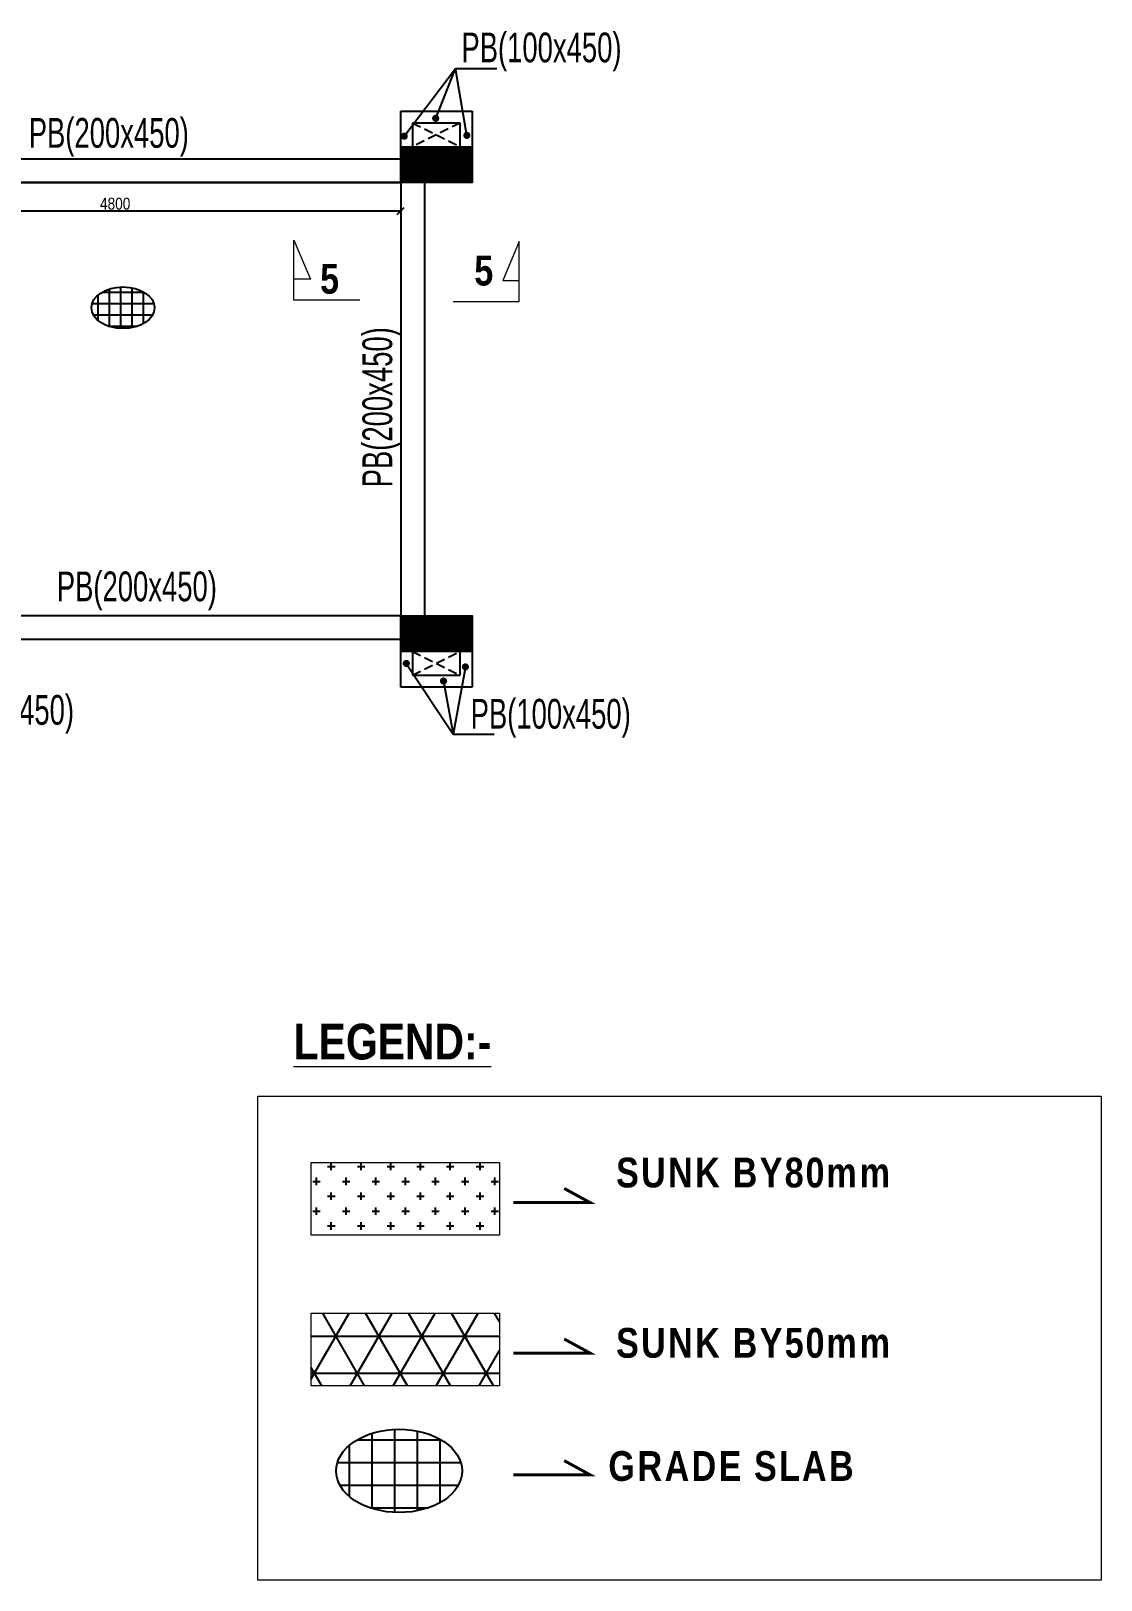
# Model space of a CAD drawing. Header units: millimetres. Extents: x -20 to 26267, y 2128 to 24672.
# Drawn here: x 17272 to 26267, y 6004 to 19021 of the extents above; entities that cross this region are included whole.
import ezdxf

# ---------------------------------------------------------------- set-up
doc = ezdxf.new("R2010")
doc.units = ezdxf.units.MM
for name, pattern in [('CENTER', [50.8, 31.75, -6.35, 6.35, -6.35]), ('CONTINU', [0]), ('HIDDEN', [0.375, 0.25, -0.125])]:
    doc.linetypes.add(name, pattern=pattern)
for name, color, linetype in [('A-WALL-PATT', 7, 'Continuous'), ('beam', 4, 'Continuous'), ('BEAM-1', 7, 'CONTINU'), ('column', 5, 'Continuous'), ('DIM', 8, 'Continuous'), ('sub title', 22, 'Continuous')]:
    doc.layers.add(name, color=color, linetype=linetype)
for name, color, linetype, lineweight in [('Column outline', 5, 'Continuous', 0), ('S - BEAM TXT', 30, 'Continuous', 13), ('SEC TEXT', 50, 'Continuous', 5), ('section symb', 5, 'Continuous', 0)]:
    doc.layers.add(name, color=color, linetype=linetype, lineweight=lineweight)
doc.styles.add('GFC', font='ARIALN.TTF')
doc.styles.add('S - GRID TXT', font='ARIALNB.TTF')
doc.styles.add('sd', font='ARIALNB.TTF')
doc.dimstyles.new('GFC- 50', dxfattribs={"dimscale": 100, "dimtxt": 1, "dimasz": 0.6, "dimexe": 0.2, "dimexo": 0, "dimgap": 0.1, "dimtad": 1, "dimdec": 0, "dimzin": 1, "dimdsep": 46, "dimtxsty": 'GFC', "dimblk": 'OBLIQUE', "dimcen": 0, "dimclrd": 8, "dimclre": 8, "dimclrt": 6, "dimazin": 2, "dimtfac": 1, "dimtdec": 0, "dimtmove": 1, "dimatfit": 3, "dimfxl": 1, "dimtolj": 1, "dimlwd": -1, "dimlwe": 9, "dimarcsym": 0})

# ---------------------------------------------------------------- blocks, each defined once
blk = doc.blocks.new('_OBLIQUE')
at = {"color": 0, "linetype": 'ByBlock'}
blk.add_line((-0.5, -0.5), (0.5, 0.5), dxfattribs=at)
blk = doc.blocks.new('*D107')
at = {"color": 8, "linetype": 'CENTER', "lineweight": 9, "transparency": 16777216}
for p, q in [((15580, 17748), (15580, 17488)), ((20380, 17748), (20380, 17488))]:
    blk.add_line(p, q, dxfattribs=at)
at = {"color": 8, "transparency": 16777216}
blk.add_line((15580, 17508), (20380, 17508), dxfattribs=at)
at = {"color": 8, "transparency": 16777216, "xscale": 60, "yscale": 60, "zscale": 60, "rotation": 180}
blk.add_blockref('_OBLIQUE', (15580, 17508), dxfattribs=at)
at = {"color": 8, "transparency": 16777216, "xscale": 60, "yscale": 60, "zscale": 60}
blk.add_blockref('_OBLIQUE', (20380, 17508), dxfattribs=at)
at = {"color": 6, "transparency": 16777216, "insert": (17980, 17569), "char_height": 100, "attachment_point": 5, "style": 'GFC'}
blk.add_mtext('\\A1;4800', dxfattribs=at)

msp = doc.modelspace()

# ---------------------------------------------------------------- hatches: boundary and pattern name
at = {"layer": 'A-WALL-PATT'}
h = msp.add_hatch(dxfattribs=at)
h.set_pattern_fill('ANSI31', color=8)
h.set_pattern_definition([(45, (-17600.62121, 29221.74974), (-0.08838834765, 0.08838834765), [])])
h.paths.add_polyline_path([(20380.1, 18048.1), (20380.1, 17748.1), (20980.1, 17748.1), (20980.1, 18048.1)])
h = msp.add_hatch(dxfattribs=at)
h.set_pattern_fill('ANSI31', color=8)
h.set_pattern_definition([(45, (-17600.62121, 28980.9644), (-0.08838834765, 0.08838834765), [])])
h.paths.add_polyline_path([(20380.1, 14107.3), (20380.1, 13807.3), (20980.1, 13807.3), (20980.1, 14107.3)])
h = msp.add_hatch(dxfattribs=at)
h.set_pattern_fill('CROSS', color=8, scale=500)
h.set_pattern_definition([(0, (-16609.44, 29103.96), (125, 125), [62.5, -187.5]), (90, (-16578.2, 29072.71), (-125, 125), [62.5, -187.5])])
h.paths.add_polyline_path([(19628.5, 9511.9), (21209.7, 9511.9), (21209.7, 8901), (19628.5, 8901)])
h = msp.add_hatch(dxfattribs=at)
h.set_pattern_fill('NET3', color=8, scale=2500)
h.set_pattern_definition([(0, (-16609.44, 29303.18), (0, 312.5), []), (60, (-16609.44, 29303.18), (-270.633, 156.25), []), (120, (-16609.44, 29303.18), (-270.633, -156.25), [])])
h.paths.add_polyline_path([(19628.5, 8246.9), (21209.7, 8246.9), (21209.7, 7636), (19628.5, 7636)])
at = {"layer": 'DIM'}
h = msp.add_hatch(dxfattribs=at)
h.set_pattern_fill('ANSI37', color=256, scale=30, angle=45)
h.set_pattern_definition([(90, (-148564.21, 123220.01), (-95.25, 2e-14), []), (180, (-148564.21, 123220.01), (-2e-14, -95.25), [])])
edge = h.paths.add_edge_path()
edge.add_ellipse((18045.8, 16695), major_axis=(-265, 0), ratio=0.6603774, start_angle=0, end_angle=360)
h = msp.add_hatch(dxfattribs=at)
h.set_pattern_fill('ANSI37', color=256, scale=60, angle=45)
h.set_pattern_definition([(90, (-312853.22, 219970.97), (-190.5, 4e-14), []), (180, (-312853.22, 219970.97), (-4e-14, -190.5), [])])
edge = h.paths.add_edge_path()
edge.add_ellipse((20366.8, 6921), major_axis=(-530, 0), ratio=0.6603774, start_angle=0, end_angle=360)

# ---------------------------------------------------------------- linework, layer by layer
at = {"color": 40, "true_color": 0xf8d731, "elevation": 239039.1}
msp.add_lwpolyline([(15580.1, 17748.1), (20380.1, 17748.1), (20380.1, 14107.3), (15580.1, 14107.3)], close=True, dxfattribs=at)
at = {"layer": 'beam', "color": 4}
for p, q in [((20380.1, 18048.1, 239039.1), (20380.1, 18347.3, 239039.1)), ((20380.1, 18347.3, 239039.1), (20980.1, 18347.3, 239039.1)), ((20880.1, 18247.3, 239039.1), (20480.1, 18247.3, 239039.1)), ((20480.1, 18247.3, 239039.1), (20480.1, 18048.1, 239039.1)), ((20880.1, 18048.1, 239039.1), (20880.1, 18247.3, 239039.1)), ((20980.1, 18347.3, 239039.1), (20980.1, 18048.1, 239039.1)), ((20380.1, 13507.3, 239039.1), (20380.1, 13807.3, 358558.6)), ((20480.1, 13807.3, 239039.1), (20480.1, 13607.3, 239039.1)), ((20880.1, 13607.3, 239039.1), (20880.1, 13807.3, 358558.6)), ((20980.1, 13807.3, 239039.1), (20980.1, 13507.3, 239039.1)), ((20480.1, 13607.3, 239039.1), (20880.1, 13607.3, 239039.1)), ((20980.1, 13507.3, 239039.1), (20380.1, 13507.3, 239039.1))]:
    msp.add_line(p, q, dxfattribs=at)
at = {"layer": 'beam', "color": 8, "linetype": 'HIDDEN', "ltscale": 300}
for p, q in [((20880.1, 18247.3, 239039.1), (20480.1, 18048.1, 239039.1)), ((20480.1, 18247.3, 239039.1), (20880.1, 18048.1, 239039.1)), ((20480.1, 13607.3, 239039.1), (20880.1, 13807.3, 239039.1)), ((20480.1, 13807.3, 239039.1), (20880.1, 13607.3, 239039.8))]:
    msp.add_line(p, q, dxfattribs=at)
at = {"layer": 'beam'}
for p, q in [((15980.1, 17947.3, 358558.6), (20380.1, 17947.3, 358558.6)), ((20380.1, 17748.1, 239039.1), (15830.1, 17748.1, 239060.4)), ((20380.1, 17748.1, 234898.6), (20380.1, 14107.3, 362882.4)), ((20580.1, 17748.1, 235016.9), (20580.1, 14107.3, 359344)), ((20380.1, 14107.3, 358558.6), (15830.1, 14107.3, 358558.6)), ((20380.1, 13907.3, 358558.6), (15980.1, 13907.3, 358558.6))]:
    msp.add_line(p, q, dxfattribs=at)
at = {"layer": 'BEAM-1', "color": 3}
msp.add_ellipse((18045.8, 16695, 239039.1), major_axis=(-265, 0), ratio=0.6603774, dxfattribs=at)
at = {"layer": 'BEAM-1'}
msp.add_ellipse((20366.8, 6921, 239039.1), major_axis=(-530, 0), ratio=0.6603774, dxfattribs=at)
at = {"layer": 'column'}
for points, elevation in [([(20380.1, 18048.1), (20980.1, 18048.1), (20980.1, 17748.1), (20380.1, 17748.1)], 239039.1), ([(20380.1, 14107.3), (20980.1, 14107.3), (20980.1, 13807.3), (20380.1, 13807.3)], 358558.6)]:
    msp.add_lwpolyline(points, close=True, dxfattribs=dict(at, elevation=elevation))
at = {"layer": 'Column outline'}
msp.add_lwpolyline([(19178.9, 10069.6), (26266.9, 10069.6), (26266.9, 6003.9), (19178.9, 6003.9)], close=True, dxfattribs=at)
at = {"layer": 'Column outline', "elevation": 239039.1}
for points in [[(19628.5, 9511.9), (21209.7, 9511.9), (21209.7, 8901), (19628.5, 8901)], [(19628.5, 8246.9), (21209.7, 8246.9), (21209.7, 7636), (19628.5, 7636)]]:
    msp.add_lwpolyline(points, close=True, dxfattribs=at)
at = {"layer": 'section symb', "ltscale": 1000}
for points, elevation in [([(20037.5, 16757.3), (19482.2, 16757.3), (19482.2, 17262.2), (19621.5, 16934.1), (19482.2, 16934.1)], 478078.2), ([(20821.4, 16746.4), (21376.7, 16746.4), (21376.7, 17251.3), (21237.4, 16923.2), (21376.7, 16923.2)], 239039.1)]:
    msp.add_lwpolyline(points, dxfattribs=dict(at, elevation=elevation))
at = {"layer": 'sub title', "color": 4, "const_width": 25, "elevation": 239039.1}
for points in [[(21327.5, 9176.5), (21970.5, 9176.5), (21754.5, 9294.5)], [(21327.5, 7911.5), (21970.5, 7911.5), (21754.5, 8029.5)], [(21327.5, 6889), (21970.5, 6889), (21754.5, 7007)]]:
    msp.add_lwpolyline(points, dxfattribs=at)

# ---------------------------------------------------------------- texts
at = {"layer": 'S - BEAM TXT', "char_height": 250, "attachment_point": 8, "style": 'S - GRID TXT'}
for s, insert in [('{\\fSwis721 LtCn BT|b0|i0|c0|p34;\\W0.9;PB(100x450)}', (21563.5, 18682.1, 239039.1)), ('{\\fSwis721 LtCn BT|b0|i0|c0|p34;\\W0.9;PB(200x450)}', (17926.5, 17964.2, 239039.1)), ('{\\fSwis721 LtCn BT|b0|i0|c0|p34;\\W0.9;PB(200x450)}', (18162.4, 14153.3, 239039.1)), ('{\\fSwis721 LtCn BT|b0|i0|c0|p34;\\W0.9;PB(100x450)}', (16961.3, 13115.2, 239039.1)), ('{\\fSwis721 LtCn BT|b0|i0|c0|p34;\\W0.9;PB(100x450)}', (21641, 13082.8, 239039.1))]:
    msp.add_mtext(s, dxfattribs=dict(at, insert=insert))
at = {"layer": 'S - BEAM TXT', "insert": (20383.7, 15858.5, 298798.9), "char_height": 250, "attachment_point": 8, "rotation": 90, "style": 'S - GRID TXT'}
msp.add_mtext('{\\fSwis721 LtCn BT|b0|i0|c0|p34;\\W0.9;PB(200x450)}', dxfattribs=at)
at = {"layer": 'SEC TEXT', "color": 2, "linetype": 'Continuous', "style": 'sd'}
for p in [(19703.2, 16813.1, 478078.2), (20998.8, 16882, 239039.1)]:
    msp.add_text('5', height=250, rotation=0.01064, dxfattribs=at).set_placement(p)
at = {"layer": 'sub title', "color": 4, "lineweight": 18, "style": 'sd'}
msp.add_text('%%ULEGEND:-', height=300, dxfattribs=at).set_placement((19480.5, 10378.1, 239039.1))
at = {"layer": 'sub title', "char_height": 250, "width": 18596.495, "attachment_point": 2, "style": 'sd'}
for s, insert in [('{\\T1.1;\\C4;SUNK BY80mm }', (23354.7, 9553)), ('{\\T1.1;\\C4;SUNK BY50mm }', (23354.7, 8121.9)), ('{\\T1.1;\\C4;GRADE SLAB}', (23166.9, 7087, 239039.1))]:
    msp.add_mtext(s, dxfattribs=dict(at, insert=insert))

# ---------------------------------------------------------------- dimensions: what is measured, and where the dimension line sits
at = {"color": 40, "true_color": 0xf8d731}
dim = msp.add_linear_dim(base=(20380.1, 17507.8), p1=(15580.1, 17748.1, 239039.1), p2=(20380.1, 17748.1, 239039.1), dimstyle='GFC- 50', dxfattribs=at)
dim.commit()
dim.dimension.update_dxf_attribs({"geometry": '*D107', "text_midpoint": (17980.1, 17568.9)})

# ---------------------------------------------------------------- leaders
at = {"layer": 'beam', "color": 4}
for points in [[(20409.6, 18136.5), (20841.3, 18704.7), (21187.2, 18704.7)], [(20674.2, 18286.5), (20841.3, 18704.7)], [(20936.7, 18143.4), (20841.3, 18704.7)], [(20427.4, 13706.1), (20821.2, 13112.1), (21167.1, 13112.1)], [(20923.7, 13677), (20821.2, 13112.1)], [(20740, 13558.1), (20821.2, 13112.1)]]:
    msp.add_leader(points, dimstyle='GFC- 50', override={"dimtad": 0, "dimldrblk": 'Dot'}, dxfattribs=at)

doc.saveas('drawing.dxf')
